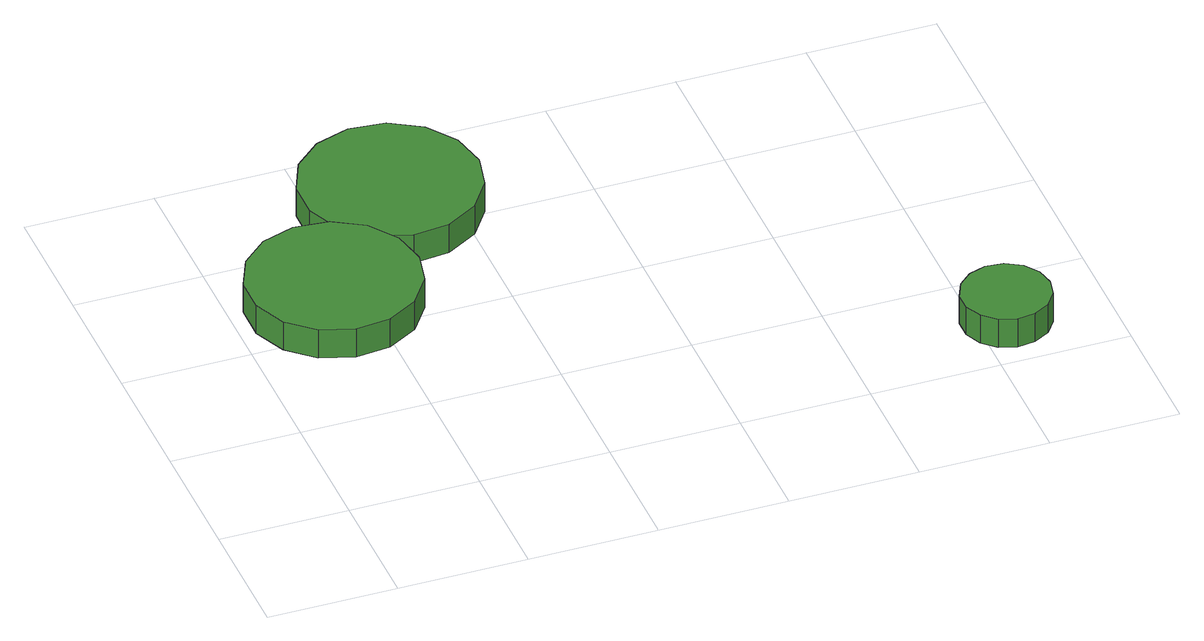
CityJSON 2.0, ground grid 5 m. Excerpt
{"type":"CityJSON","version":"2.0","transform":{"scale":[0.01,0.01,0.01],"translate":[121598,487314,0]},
"CityObjects":{
"tree1":{"type":"SolitaryVegetationObject","attributes":{"function":"something"},"geometry":[{"type":"MultiSurface","lod":"1","boundaries":[[[0,1,2,3,4,5,6,7,8,9,10,11,12,13,14]],[[15,16,17,18,19,20,21,22,23,24,25,26,27,28,29]],[[0,29,28,1]],[[1,28,27,2]],[[2,27,26,3]],[[3,26,25,4]],[[4,25,24,5]],[[5,24,23,6]],[[6,23,22,7]],[[7,22,21,8]],[[8,21,20,9]],[[9,20,19,10]],[[10,19,18,11]],[[11,18,17,12]],[[12,17,16,13]],[[13,16,15,14]],[[14,15,29,0]]]}]},
"tree2":{"type":"SolitaryVegetationObject","attributes":{"function":"something"},"geometry":[{"type":"MultiSurface","lod":"1","boundaries":[[[30,31,32,33,34,35,36,37,38,39,40,41,42,43,44]],[[45,46,47,48,49,50,51,52,53,54,55,56,57,58,59]],[[30,59,58,31]],[[31,58,57,32]],[[32,57,56,33]],[[33,56,55,34]],[[34,55,54,35]],[[35,54,53,36]],[[36,53,52,37]],[[37,52,51,38]],[[38,51,50,39]],[[39,50,49,40]],[[40,49,48,41]],[[41,48,47,42]],[[42,47,46,43]],[[43,46,45,44]],[[44,45,59,30]]]}]},
"tree3":{"type":"SolitaryVegetationObject","attributes":{"function":"something"},"geometry":[{"type":"MultiSurface","lod":"1","boundaries":[[[60,61,62,63,64,65,66,67,68,69,70,71,72,73,74]],[[75,76,77,78,79,80,81,82,83,84,85,86,87,88,89]],[[60,89,88,61]],[[61,88,87,62]],[[62,87,86,63]],[[63,86,85,64]],[[64,85,84,65]],[[65,84,83,66]],[[66,83,82,67]],[[67,82,81,68]],[[68,81,80,69]],[[69,80,79,70]],[[70,79,78,71]],[[71,78,77,72]],[[72,77,76,73]],[[73,76,75,74]],[[74,75,89,60]]]}]}
},
"vertices":[
[700,1154,154],[672,1288,154],[592,1399,154],[473,1467,154],[337,1481,154],[207,1439,154],[106,1348,154],[50,1223,154],[50,1086,154],[106,961,154],[207,870,154],[337,828,154],[473,842,154],[592,910,154],[672,1021,154],[672,1021,29],[592,910,29],[473,842,29],[337,828,29],[207,870,29],[106,961,29],[50,1086,29],[50,1223,29],[106,1348,29],[207,1439,29],[337,1481,29],[473,1467,29],[592,1399,29],[672,1288,29],[700,1154,29],
[1112,1641,142],[1082,1780,142],[999,1895,142],[876,1967,142],[734,1981,142],[599,1937,142],[493,1842,142],[436,1712,142],[436,1570,142],[493,1440,142],[599,1345,142],[734,1301,142],[876,1316,142],[999,1387,142],[1082,1502,142],[1082,1502,17],[999,1387,17],[876,1316,17],[734,1301,17],[599,1345,17],[493,1440,17],[436,1570,17],[436,1712,17],[493,1842,17],[599,1937,17],[734,1981,17],[876,1967,17],[999,1895,17],[1082,1780,17],[1112,1641,17],
[2783,249,133],[2768,318,133],[2727,375,133],[2665,411,133],[2595,418,133],[2528,396,133],[2476,349,133],[2447,284,133],[2447,214,133],[2476,149,133],[2528,102,133],[2595,80,133],[2665,88,133],[2727,123,133],[2768,180,133],[2768,180,8],[2727,123,8],[2665,88,8],[2595,80,8],[2528,102,8],[2476,149,8],[2447,214,8],[2447,284,8],[2476,349,8],[2528,396,8],[2595,418,8],[2665,411,8],[2727,375,8],[2768,318,8],[2783,249,8]
]}
